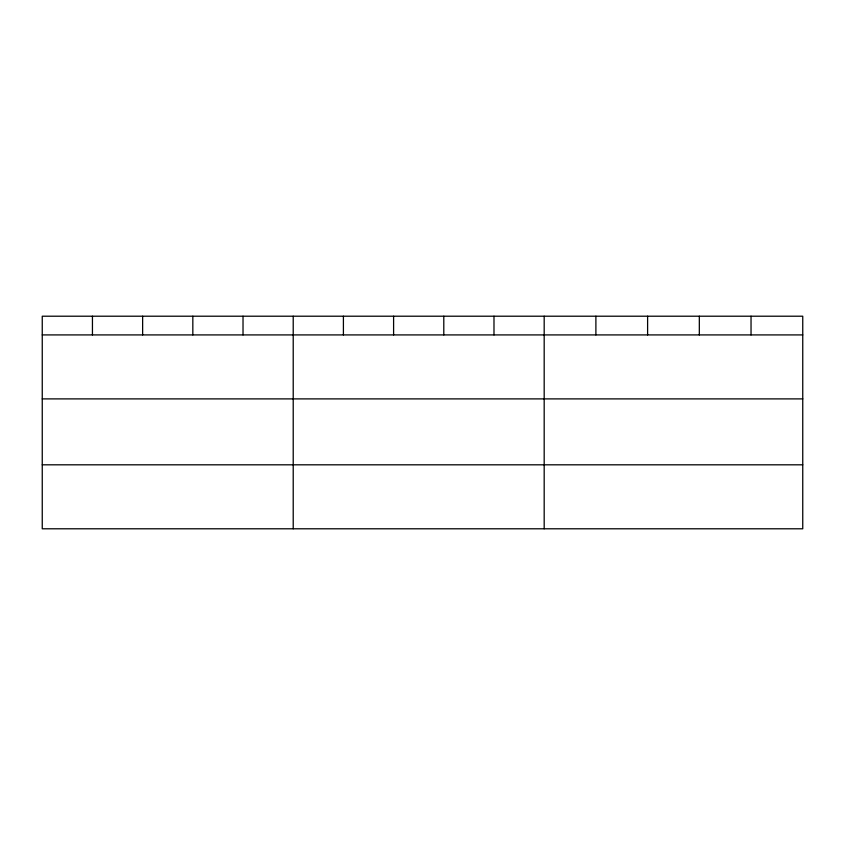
<?xml version="1.0" encoding="UTF-8"?>
<svg xmlns="http://www.w3.org/2000/svg" width="845" height="845" viewBox="0 0 845 845"><rect width="100%" height="100%" fill="white"/><g stroke="black" fill="none" stroke-linecap="round" stroke-linejoin="round"><path stroke-width="1.27" d="M802.75 398.893L802.75 316.21L42.25 316.21L42.25 528.79L802.75 528.79L802.75 398.893L42.25 398.893M42.25 334.916L802.75 334.916M42.25 464.813L802.75 464.813M751.036 316.21L751.036 334.916M699.322 316.21L699.322 334.916M647.608 316.21L647.608 334.916M595.894 316.21L595.894 334.916M544.18 316.21L544.18 528.79M493.987 316.21L493.987 334.916M443.794 316.21L443.794 334.916M393.601 316.21L393.601 334.916M343.408 316.21L343.408 334.916M293.215 316.21L293.215 528.79M243.022 316.21L243.022 334.916M192.829 316.21L192.829 334.916M142.636 316.21L142.636 334.916M92.443 316.21L92.443 334.916"/></g></svg>
